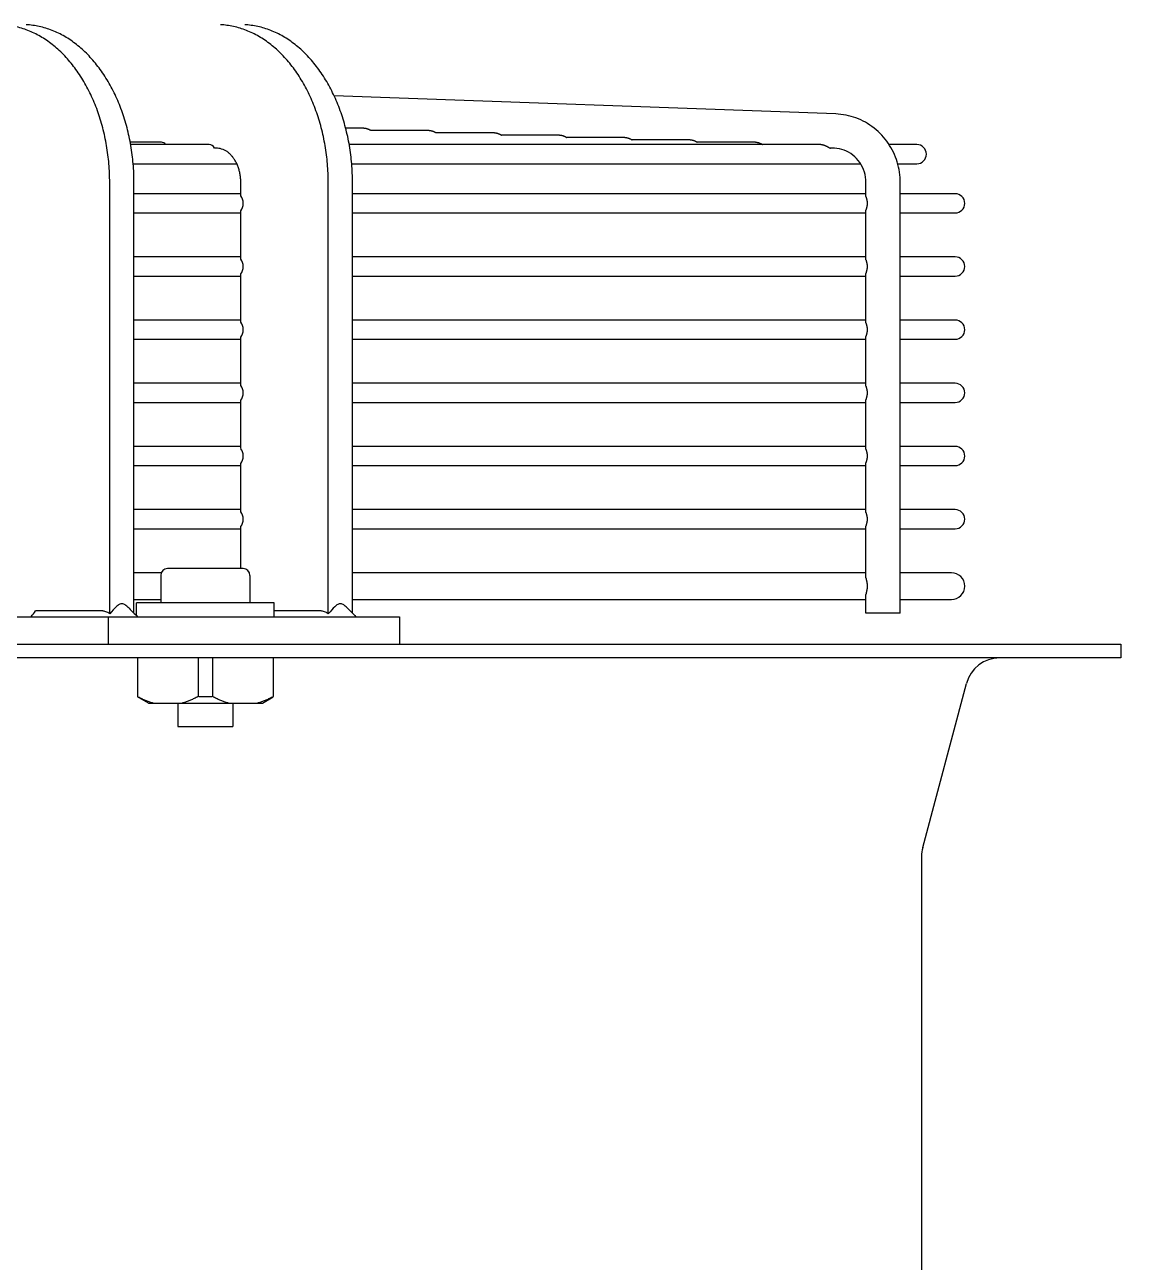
# Model space of a CAD drawing. Header units: millimetres. Extents: x 17891 to 32328, y 18593 to 29476.
# Drawn here: x 18339.24 to 18345.62, y 18980.6 to 18987.69 of the extents above; entities that cross this region are included whole.
import ezdxf

# ---------------------------------------------------------------- set-up
doc = ezdxf.new("R2010")
doc.units = ezdxf.units.MM
doc.header["$LTSCALE"] = 5
doc.layers.add('UNIT', color=6, linetype='Continuous')
doc.styles.add('SUBMITTAL', font='romans.shx', dxfattribs={"width": 0.75})
doc.dimstyles.new('SUBMITTAL', dxfattribs={"dimtxt": 0.09375, "dimasz": 0.09375, "dimexe": 0.03125, "dimexo": 0.0625, "dimgap": 0.0625, "dimtad": 0, "dimdec": 4, "dimzin": 4, "dimdsep": 46, "dimlunit": 4, "dimtxsty": 'SUBMITTAL', "dimcen": 0.09375, "dimclre": 6, "dimadec": 0, "dimazin": 0, "dimtfac": 1, "dimtdec": 0, "dimtofl": 0, "dimtmove": 0, "dimatfit": 3, "dimfxl": 0, "dimfrac": 2, "dimtolj": 1, "dimtzin": 4, "dimarcsym": 0})

msp = doc.modelspace()

# ---------------------------------------------------------------- linework, layer by layer
at = {"layer": 'UNIT'}
for p, q in [((18343.885, 18987.1791), (18341.0098, 18987.283)), ((18341.1799, 18987.0982), (18341.0757, 18987.0982)), ((18341.5541, 18987.0847), (18341.2207, 18987.0847)), ((18341.9283, 18987.0712), (18341.5949, 18987.0712)), ((18340.0193, 18987.0172), (18339.841, 18987.0172)), ((18340.2936, 18987.0037), (18339.8434, 18987.0037)), ((18343.7993, 18987.0037), (18341.0962, 18987.0037)), ((18342.3025, 18987.0577), (18341.9691, 18987.0577)), ((18342.6767, 18987.0442), (18342.3433, 18987.0442)), ((18343.0509, 18987.0307), (18342.7174, 18987.0307)), ((18343.4251, 18987.0172), (18343.0916, 18987.0172)), ((18344.3494, 18987.0037), (18344.1909, 18987.0037)), ((18340.3402, 18986.9824), (18340.3239, 18986.9832)), ((18343.8779, 18986.9824), (18343.8557, 18986.9832)), ((18339.8577, 18986.8935), (18340.452, 18986.8935)), ((18341.1105, 18986.8935), (18344.0277, 18986.8935)), ((18344.2404, 18986.8935), (18344.3494, 18986.8935)), ((18339.7231, 18984.3128), (18339.7231, 18986.7856)), ((18339.8623, 18984.3163), (18339.8623, 18986.7856)), ((18340.4748, 18986.7089), (18340.4748, 18986.7856)), ((18340.9759, 18984.3128), (18340.9759, 18986.7856)), ((18341.115, 18984.3163), (18341.115, 18986.7856)), ((18344.0583, 18986.7058), (18344.0583, 18986.7856)), ((18344.2551, 18984.3163), (18344.2551, 18986.7856)), ((18340.4748, 18986.7218), (18339.8623, 18986.7218)), ((18344.0583, 18986.7218), (18341.115, 18986.7218)), ((18344.5699, 18986.7218), (18344.2551, 18986.7218)), ((18339.8623, 18986.6115), (18340.4748, 18986.6115)), ((18340.4748, 18986.3467), (18340.4748, 18986.6244)), ((18341.115, 18986.6115), (18344.0583, 18986.6115)), ((18344.0583, 18986.3436), (18344.0583, 18986.6275)), ((18344.2551, 18986.6115), (18344.5699, 18986.6115)), ((18340.4748, 18986.3596), (18339.8623, 18986.3596)), ((18344.0583, 18986.3596), (18341.115, 18986.3596)), ((18344.5699, 18986.3596), (18344.2551, 18986.3596)), ((18339.8623, 18986.2493), (18340.4748, 18986.2493)), ((18340.4748, 18985.9845), (18340.4748, 18986.2622)), ((18341.115, 18986.2493), (18344.0583, 18986.2493)), ((18344.0583, 18985.9814), (18344.0583, 18986.2653)), ((18344.2551, 18986.2493), (18344.5699, 18986.2493)), ((18340.4748, 18985.9974), (18339.8623, 18985.9974)), ((18344.0583, 18985.9974), (18341.115, 18985.9974)), ((18344.5699, 18985.9974), (18344.2551, 18985.9974)), ((18339.8623, 18985.8871), (18340.4748, 18985.8871)), ((18340.4748, 18985.6223), (18340.4748, 18985.9)), ((18341.115, 18985.8871), (18344.0583, 18985.8871)), ((18344.0583, 18985.6192), (18344.0583, 18985.9031)), ((18344.2551, 18985.8871), (18344.5699, 18985.8871)), ((18340.4748, 18985.6352), (18339.8623, 18985.6352)), ((18344.0583, 18985.6352), (18341.115, 18985.6352)), ((18344.5699, 18985.6352), (18344.2551, 18985.6352)), ((18339.8623, 18985.5249), (18340.4748, 18985.5249)), ((18340.4748, 18985.2601), (18340.4748, 18985.5378)), ((18341.115, 18985.5249), (18344.0583, 18985.5249)), ((18344.0583, 18985.257), (18344.0583, 18985.5409)), ((18344.2551, 18985.5249), (18344.5699, 18985.5249)), ((18340.4748, 18985.2729), (18339.8623, 18985.2729)), ((18344.0583, 18985.2729), (18341.115, 18985.2729)), ((18344.5699, 18985.2729), (18344.2551, 18985.2729)), ((18339.8623, 18985.1627), (18340.4748, 18985.1627)), ((18340.4748, 18984.8978), (18340.4748, 18985.1756)), ((18341.115, 18985.1627), (18344.0583, 18985.1627)), ((18344.0583, 18984.8948), (18344.0583, 18985.1787)), ((18344.2551, 18985.1627), (18344.5699, 18985.1627)), ((18340.4748, 18984.9107), (18339.8623, 18984.9107)), ((18344.0583, 18984.9107), (18341.115, 18984.9107)), ((18344.5699, 18984.9107), (18344.2551, 18984.9107)), ((18339.8623, 18984.8005), (18340.4748, 18984.8005)), ((18340.4748, 18984.5722), (18340.4748, 18984.8134)), ((18341.115, 18984.8005), (18344.0583, 18984.8005)), ((18344.0583, 18984.5191), (18344.0583, 18984.8165)), ((18344.2551, 18984.8005), (18344.5699, 18984.8005)), ((18340.0187, 18984.5485), (18339.8623, 18984.5485)), ((18340.0154, 18984.5328), (18340.0154, 18984.3753)), ((18340.4879, 18984.5722), (18340.0548, 18984.5722)), ((18340.5273, 18984.5328), (18340.5273, 18984.3753)), ((18344.0583, 18984.5485), (18341.115, 18984.5485)), ((18344.5482, 18984.5485), (18344.2551, 18984.5485)), ((18339.8623, 18984.395), (18340.0154, 18984.395)), ((18340.6651, 18984.3753), (18339.8777, 18984.3753)), ((18339.8777, 18984.301), (18339.8777, 18984.3753)), ((18340.6651, 18984.2966), (18340.6651, 18984.3753)), ((18341.115, 18984.395), (18344.0583, 18984.395)), ((18344.0583, 18984.3163), (18344.0583, 18984.4245)), ((18344.2551, 18984.395), (18344.5482, 18984.395)), ((18339.6813, 18984.3294), (18339.297, 18984.3294)), ((18340.9341, 18984.3294), (18340.6651, 18984.3294)), ((18344.2551, 18984.3163), (18344.0583, 18984.3163)), ((18339.1578, 18984.2966), (18341.3849, 18984.2966)), ((18339.7146, 18984.2966), (18339.7146, 18984.1391)), ((18341.3849, 18984.2966), (18341.3849, 18984.1391)), ((18311.7786, 18984.1391), (18345.5187, 18984.1391)), ((18345.5187, 18984.1391), (18345.5187, 18984.0604)), ((18345.5187, 18984.0604), (18311.7786, 18984.0604)), ((18339.8816, 18984.0604), (18339.8816, 18983.8382)), ((18340.2296, 18984.0604), (18340.2296, 18983.8382)), ((18340.3131, 18984.0604), (18340.3131, 18983.8382)), ((18340.6611, 18984.0604), (18340.6611, 18983.8382)), ((18344.3836, 18982.9726), (18344.6347, 18983.9142)), ((18339.9446, 18983.8005), (18339.8816, 18983.8369)), ((18340.5981, 18983.8005), (18340.6611, 18983.8369)), ((18339.9446, 18983.8005), (18340.5981, 18983.8005)), ((18340.1139, 18983.8005), (18340.1139, 18983.6666)), ((18340.4288, 18983.8005), (18340.4288, 18983.6666)), ((18340.1139, 18983.6666), (18340.4288, 18983.6666)), ((18344.377, 18982.9219), (18344.377, 18980.1809))]:
    msp.add_line(p, q, dxfattribs=at)
for centre, radius, start, end in [((18344.3494, 18986.9486), 0.0551, 270, 90), ((18344.5699, 18986.6666), 0.0551, 270, 90), ((18344.5699, 18986.3044), 0.0551, 270, 90), ((18344.5699, 18985.9422), 0.0551, 270, 90), ((18344.5699, 18985.58), 0.0551, 270, 90), ((18344.5699, 18985.2178), 0.0551, 270, 90), ((18344.5699, 18984.8556), 0.0551, 270, 90), ((18340.0548, 18984.5328), 0.0394, 90, 180), ((18340.4879, 18984.5328), 0.0394, 0, 90), ((18344.5482, 18984.4718), 0.0768, 270, 90), ((18344.8249, 18983.8635), 0.1969, 90, 165.06858), ((18344.5738, 18982.9219), 0.1969, 165.06858, 180)]:
    msp.add_arc(centre, radius, start, end, dxfattribs=at)
for centre, major_axis, ratio, start_param, end_param in [((18340.0193, 18986.9621), (0, -0.0551), 0.708043, 2.426691, 3.1416), ((18340.2936, 18986.9486), (0, -0.0551), 0.707997, 2.250565, 3.1416), ((18340.4497, 18986.6666), (0, -0.0551), 0.707968, 1.570803, 2.443376), ((18340.4497, 18986.6666), (0, -0.0551), 0.707968, 0.698217, 1.570789), ((18340.4497, 18986.3044), (0, -0.0551), 0.707968, 1.570803, 2.443376), ((18340.4497, 18986.3044), (0, -0.0551), 0.707968, 0.698217, 1.570789), ((18340.4497, 18985.9422), (0, -0.0551), 0.707968, 1.570803, 2.443376), ((18340.4497, 18985.9422), (0, -0.0551), 0.707968, 0.698217, 1.570789), ((18340.4497, 18985.58), (0, -0.0551), 0.707968, 1.570803, 2.443376), ((18340.4497, 18985.58), (0, -0.0551), 0.707968, 0.698217, 1.570789), ((18340.4497, 18985.2178), (0, -0.0551), 0.707968, 1.570803, 2.443376), ((18340.4497, 18985.2178), (0, -0.0551), 0.707968, 0.698217, 1.570789), ((18340.4497, 18984.8556), (0, -0.0551), 0.707968, 1.570803, 2.443376), ((18340.4497, 18984.8556), (0, -0.0551), 0.707968, 0.698217, 1.570789), ((18338.3009, 18985.7052), (0, -1.969), 0.707107, 0.773616, 0.797181)]:
    msp.add_ellipse(centre, major_axis=major_axis, ratio=ratio, start_param=start_param, end_param=end_param, dxfattribs=at)
for points, knots in [([(18339.7231, 18986.7856), (18339.7231, 18986.8212), (18339.7216, 18986.8571), (18339.7186, 18986.8925), (18339.7157, 18986.9279), (18339.7112, 18986.9629), (18339.7053, 18986.9976), (18339.6994, 18987.0322), (18339.692, 18987.0666), (18339.6832, 18987.1001), (18339.6745, 18987.1335), (18339.6644, 18987.166), (18339.6529, 18987.1978), (18339.6414, 18987.2295), (18339.6285, 18987.2605), (18339.6145, 18987.2901), (18339.6004, 18987.3198), (18339.5852, 18987.348), (18339.5688, 18987.3751), (18339.5524, 18987.4022), (18339.5347, 18987.428), (18339.5162, 18987.4522), (18339.4976, 18987.4763), (18339.4782, 18987.4988), (18339.4577, 18987.5196), (18339.4373, 18987.5405), (18339.4158, 18987.5598), (18339.3938, 18987.5771), (18339.3717, 18987.5944), (18339.3491, 18987.6098), (18339.3258, 18987.6234), (18339.3024, 18987.6369), (18339.2784, 18987.6485), (18339.2541, 18987.6581), (18339.2298, 18987.6676), (18339.2053, 18987.6751), (18339.1803, 18987.6805), (18339.1554, 18987.686), (18339.1301, 18987.6894), (18339.1049, 18987.6906)], [0, 0, 0, 0, 0.076921, 0.076921, 0.076921, 0.153842, 0.153842, 0.153842, 0.230763, 0.230763, 0.230763, 0.307684, 0.307684, 0.307684, 0.384605, 0.384605, 0.384605, 0.461526, 0.461526, 0.461526, 0.538447, 0.538447, 0.538447, 0.615368, 0.615368, 0.615368, 0.692289, 0.692289, 0.692289, 0.76921, 0.76921, 0.76921, 0.846132, 0.846132, 0.846132, 0.923053, 0.923053, 0.923053, 1, 1, 1, 1]), ([(18339.8623, 18986.7856), (18339.8623, 18986.8212), (18339.8608, 18986.8571), (18339.8578, 18986.8925), (18339.8549, 18986.9279), (18339.8504, 18986.9629), (18339.8445, 18986.9976), (18339.8386, 18987.0322), (18339.8312, 18987.0666), (18339.8224, 18987.1001), (18339.8137, 18987.1335), (18339.8036, 18987.166), (18339.7921, 18987.1978), (18339.7806, 18987.2295), (18339.7677, 18987.2605), (18339.7537, 18987.2901), (18339.7396, 18987.3198), (18339.7244, 18987.348), (18339.708, 18987.3751), (18339.6916, 18987.4022), (18339.6739, 18987.428), (18339.6554, 18987.4522), (18339.6368, 18987.4763), (18339.6173, 18987.4988), (18339.5969, 18987.5196), (18339.5764, 18987.5405), (18339.555, 18987.5598), (18339.533, 18987.5771), (18339.5109, 18987.5944), (18339.4883, 18987.6098), (18339.465, 18987.6234), (18339.4416, 18987.6369), (18339.4176, 18987.6485), (18339.3933, 18987.6581), (18339.369, 18987.6676), (18339.3445, 18987.6751), (18339.3195, 18987.6805), (18339.2946, 18987.686), (18339.2693, 18987.6894), (18339.2441, 18987.6906)], [0, 0, 0, 0, 0.076921, 0.076921, 0.076921, 0.153842, 0.153842, 0.153842, 0.230763, 0.230763, 0.230763, 0.307684, 0.307684, 0.307684, 0.384605, 0.384605, 0.384605, 0.461526, 0.461526, 0.461526, 0.538447, 0.538447, 0.538447, 0.615368, 0.615368, 0.615368, 0.692289, 0.692289, 0.692289, 0.76921, 0.76921, 0.76921, 0.846132, 0.846132, 0.846132, 0.923053, 0.923053, 0.923053, 1, 1, 1, 1]), ([(18340.9759, 18986.7856), (18340.9759, 18986.8212), (18340.9743, 18986.8571), (18340.9714, 18986.8925), (18340.9684, 18986.9279), (18340.964, 18986.9629), (18340.9581, 18986.9976), (18340.9521, 18987.0322), (18340.9447, 18987.0666), (18340.936, 18987.1001), (18340.9272, 18987.1335), (18340.9171, 18987.166), (18340.9057, 18987.1978), (18340.8942, 18987.2295), (18340.8813, 18987.2605), (18340.8672, 18987.2901), (18340.8532, 18987.3198), (18340.838, 18987.348), (18340.8216, 18987.3751), (18340.8051, 18987.4022), (18340.7875, 18987.428), (18340.7689, 18987.4522), (18340.7504, 18987.4763), (18340.7309, 18987.4988), (18340.7105, 18987.5196), (18340.69, 18987.5405), (18340.6686, 18987.5598), (18340.6465, 18987.5771), (18340.6245, 18987.5944), (18340.6018, 18987.6098), (18340.5785, 18987.6234), (18340.5552, 18987.6369), (18340.5311, 18987.6485), (18340.5068, 18987.6581), (18340.4826, 18987.6676), (18340.458, 18987.6751), (18340.4331, 18987.6805), (18340.4081, 18987.686), (18340.3828, 18987.6894), (18340.3577, 18987.6906)], [0, 0, 0, 0, 0.076921, 0.076921, 0.076921, 0.153842, 0.153842, 0.153842, 0.230763, 0.230763, 0.230763, 0.307684, 0.307684, 0.307684, 0.384605, 0.384605, 0.384605, 0.461526, 0.461526, 0.461526, 0.538447, 0.538447, 0.538447, 0.615368, 0.615368, 0.615368, 0.692289, 0.692289, 0.692289, 0.76921, 0.76921, 0.76921, 0.846132, 0.846132, 0.846132, 0.923053, 0.923053, 0.923053, 1, 1, 1, 1]), ([(18341.115, 18986.7856), (18341.115, 18986.8212), (18341.1135, 18986.8571), (18341.1106, 18986.8925), (18341.1076, 18986.9279), (18341.1032, 18986.9629), (18341.0973, 18986.9976), (18341.0913, 18987.0322), (18341.0839, 18987.0666), (18341.0752, 18987.1001), (18341.0664, 18987.1335), (18341.0563, 18987.166), (18341.0449, 18987.1978), (18341.0334, 18987.2295), (18341.0205, 18987.2605), (18341.0064, 18987.2901), (18340.9924, 18987.3198), (18340.9772, 18987.348), (18340.9608, 18987.3751), (18340.9443, 18987.4022), (18340.9267, 18987.428), (18340.9081, 18987.4522), (18340.8895, 18987.4763), (18340.8701, 18987.4988), (18340.8496, 18987.5196), (18340.8292, 18987.5405), (18340.8078, 18987.5598), (18340.7857, 18987.5771), (18340.7637, 18987.5944), (18340.741, 18987.6098), (18340.7177, 18987.6234), (18340.6944, 18987.6369), (18340.6703, 18987.6485), (18340.646, 18987.6581), (18340.6217, 18987.6676), (18340.5972, 18987.6751), (18340.5723, 18987.6805), (18340.5473, 18987.686), (18340.522, 18987.6894), (18340.4969, 18987.6906)], [0, 0, 0, 0, 0.076921, 0.076921, 0.076921, 0.153842, 0.153842, 0.153842, 0.230763, 0.230763, 0.230763, 0.307684, 0.307684, 0.307684, 0.384605, 0.384605, 0.384605, 0.461526, 0.461526, 0.461526, 0.538447, 0.538447, 0.538447, 0.615368, 0.615368, 0.615368, 0.692289, 0.692289, 0.692289, 0.76921, 0.76921, 0.76921, 0.846132, 0.846132, 0.846132, 0.923053, 0.923053, 0.923053, 1, 1, 1, 1]), ([(18344.2551, 18986.7856), (18344.2551, 18986.8256), (18344.2491, 18986.8656), (18344.2257, 18986.9419), (18344.2083, 18986.9783), (18344.1634, 18987.0442), (18344.136, 18987.0737), (18344.0735, 18987.1228), (18344.0384, 18987.1424), (18343.964, 18987.1699), (18343.9246, 18987.1777), (18343.885, 18987.1791)], [1.570796, 1.570796, 1.570796, 1.570796, 1.877974, 1.877974, 2.185152, 2.185152, 2.49233, 2.49233, 2.799508, 2.799508, 3.106686, 3.106686, 3.106686, 3.106686]), ([(18341.1799, 18987.0982), (18341.1801, 18987.0982), (18341.1802, 18987.0982), (18341.1803, 18987.0982), (18341.1813, 18987.0982), (18341.1822, 18987.0981), (18341.1832, 18987.0981), (18341.1842, 18987.098), (18341.1852, 18987.0979), (18341.1862, 18987.0978), (18341.1872, 18987.0977), (18341.1882, 18987.0975), (18341.1892, 18987.0974), (18341.1902, 18987.0972), (18341.1912, 18987.097), (18341.1922, 18987.0968), (18341.1932, 18987.0966), (18341.1942, 18987.0963), (18341.1952, 18987.096), (18341.1962, 18987.0958), (18341.1972, 18987.0955), (18341.1982, 18987.0952), (18341.1992, 18987.0948), (18341.2002, 18987.0945), (18341.2012, 18987.0941), (18341.2022, 18987.0938), (18341.2032, 18987.0934), (18341.2042, 18987.093), (18341.2052, 18987.0926), (18341.2062, 18987.0922), (18341.2072, 18987.0917), (18341.2081, 18987.0913), (18341.2091, 18987.0908), (18341.2101, 18987.0904), (18341.2111, 18987.0899), (18341.212, 18987.0894), (18341.213, 18987.0889), (18341.214, 18987.0884), (18341.2149, 18987.0879), (18341.2158, 18987.0874), (18341.2168, 18987.0869), (18341.2177, 18987.0864), (18341.2186, 18987.0859), (18341.2193, 18987.0855), (18341.22, 18987.0851), (18341.2207, 18987.0847)], [0.484396, 0.484396, 0.484396, 0.484396, 0.4878049, 0.4878049, 0.4878049, 0.5121951, 0.5121951, 0.5121951, 0.5365854, 0.5365854, 0.5365854, 0.5609756, 0.5609756, 0.5609756, 0.5853659, 0.5853659, 0.5853659, 0.6097561, 0.6097561, 0.6097561, 0.6341463, 0.6341463, 0.6341463, 0.6585366, 0.6585366, 0.6585366, 0.6829268, 0.6829268, 0.6829268, 0.7073171, 0.7073171, 0.7073171, 0.7317073, 0.7317073, 0.7317073, 0.7560976, 0.7560976, 0.7560976, 0.7804878, 0.7804878, 0.7804878, 0.804878, 0.804878, 0.804878, 0.823802, 0.823802, 0.823802, 0.823802]), ([(18341.5541, 18987.0847), (18341.5542, 18987.0847), (18341.5544, 18987.0847), (18341.5545, 18987.0847), (18341.5555, 18987.0847), (18341.5564, 18987.0846), (18341.5574, 18987.0846), (18341.5584, 18987.0845), (18341.5594, 18987.0844), (18341.5604, 18987.0843), (18341.5614, 18987.0842), (18341.5624, 18987.084), (18341.5634, 18987.0839), (18341.5644, 18987.0837), (18341.5654, 18987.0835), (18341.5664, 18987.0833), (18341.5674, 18987.0831), (18341.5684, 18987.0828), (18341.5694, 18987.0825), (18341.5704, 18987.0823), (18341.5714, 18987.082), (18341.5724, 18987.0817), (18341.5734, 18987.0813), (18341.5744, 18987.081), (18341.5754, 18987.0806), (18341.5764, 18987.0803), (18341.5774, 18987.0799), (18341.5784, 18987.0795), (18341.5794, 18987.0791), (18341.5804, 18987.0787), (18341.5814, 18987.0782), (18341.5824, 18987.0778), (18341.5833, 18987.0773), (18341.5843, 18987.0768), (18341.5853, 18987.0764), (18341.5863, 18987.0759), (18341.5872, 18987.0754), (18341.5882, 18987.0749), (18341.5891, 18987.0744), (18341.5901, 18987.0739), (18341.591, 18987.0734), (18341.5919, 18987.0729), (18341.5928, 18987.0724), (18341.5935, 18987.072), (18341.5942, 18987.0716), (18341.5949, 18987.0712)], [0.48441, 0.48441, 0.48441, 0.48441, 0.4878049, 0.4878049, 0.4878049, 0.5121951, 0.5121951, 0.5121951, 0.5365854, 0.5365854, 0.5365854, 0.5609756, 0.5609756, 0.5609756, 0.5853659, 0.5853659, 0.5853659, 0.6097561, 0.6097561, 0.6097561, 0.6341463, 0.6341463, 0.6341463, 0.6585366, 0.6585366, 0.6585366, 0.6829268, 0.6829268, 0.6829268, 0.7073171, 0.7073171, 0.7073171, 0.7317073, 0.7317073, 0.7317073, 0.7560976, 0.7560976, 0.7560976, 0.7804878, 0.7804878, 0.7804878, 0.804878, 0.804878, 0.804878, 0.8234536, 0.8234536, 0.8234536, 0.8234536]), ([(18341.9283, 18987.0712), (18341.9284, 18987.0712), (18341.9286, 18987.0712), (18341.9287, 18987.0712), (18341.9297, 18987.0712), (18341.9306, 18987.0711), (18341.9316, 18987.0711), (18341.9326, 18987.071), (18341.9336, 18987.0709), (18341.9346, 18987.0708), (18341.9356, 18987.0707), (18341.9366, 18987.0706), (18341.9376, 18987.0704), (18341.9386, 18987.0702), (18341.9396, 18987.07), (18341.9406, 18987.0698), (18341.9416, 18987.0696), (18341.9426, 18987.0693), (18341.9436, 18987.069), (18341.9446, 18987.0688), (18341.9456, 18987.0685), (18341.9466, 18987.0682), (18341.9476, 18987.0678), (18341.9486, 18987.0675), (18341.9496, 18987.0671), (18341.9506, 18987.0668), (18341.9516, 18987.0664), (18341.9526, 18987.066), (18341.9536, 18987.0656), (18341.9546, 18987.0652), (18341.9556, 18987.0647), (18341.9566, 18987.0643), (18341.9576, 18987.0638), (18341.9585, 18987.0633), (18341.9595, 18987.0629), (18341.9605, 18987.0624), (18341.9614, 18987.0619), (18341.9624, 18987.0614), (18341.9633, 18987.0609), (18341.9643, 18987.0604), (18341.9652, 18987.0599), (18341.9661, 18987.0594), (18341.9671, 18987.0588), (18341.9677, 18987.0585), (18341.9684, 18987.0581), (18341.9691, 18987.0577)], [0.4844239, 0.4844239, 0.4844239, 0.4844239, 0.4878049, 0.4878049, 0.4878049, 0.5121951, 0.5121951, 0.5121951, 0.5365854, 0.5365854, 0.5365854, 0.5609756, 0.5609756, 0.5609756, 0.5853659, 0.5853659, 0.5853659, 0.6097561, 0.6097561, 0.6097561, 0.6341463, 0.6341463, 0.6341463, 0.6585366, 0.6585366, 0.6585366, 0.6829268, 0.6829268, 0.6829268, 0.7073171, 0.7073171, 0.7073171, 0.7317073, 0.7317073, 0.7317073, 0.7560976, 0.7560976, 0.7560976, 0.7804878, 0.7804878, 0.7804878, 0.804878, 0.804878, 0.804878, 0.823106, 0.823106, 0.823106, 0.823106]), ([(18342.3025, 18987.0577), (18342.3026, 18987.0577), (18342.3028, 18987.0577), (18342.3029, 18987.0577), (18342.3039, 18987.0577), (18342.3048, 18987.0576), (18342.3058, 18987.0576), (18342.3068, 18987.0575), (18342.3078, 18987.0574), (18342.3088, 18987.0573), (18342.3098, 18987.0572), (18342.3108, 18987.0571), (18342.3118, 18987.0569), (18342.3128, 18987.0567), (18342.3138, 18987.0565), (18342.3148, 18987.0563), (18342.3158, 18987.0561), (18342.3168, 18987.0558), (18342.3178, 18987.0556), (18342.3188, 18987.0553), (18342.3198, 18987.055), (18342.3208, 18987.0547), (18342.3218, 18987.0543), (18342.3228, 18987.054), (18342.3238, 18987.0536), (18342.3248, 18987.0533), (18342.3258, 18987.0529), (18342.3268, 18987.0525), (18342.3278, 18987.0521), (18342.3288, 18987.0516), (18342.3298, 18987.0512), (18342.3308, 18987.0508), (18342.3318, 18987.0503), (18342.3327, 18987.0498), (18342.3337, 18987.0494), (18342.3347, 18987.0489), (18342.3356, 18987.0484), (18342.3366, 18987.0479), (18342.3375, 18987.0474), (18342.3385, 18987.0469), (18342.3394, 18987.0464), (18342.3404, 18987.0458), (18342.3413, 18987.0453), (18342.3419, 18987.0449), (18342.3426, 18987.0446), (18342.3433, 18987.0442)], [0.4844379, 0.4844379, 0.4844379, 0.4844379, 0.4878049, 0.4878049, 0.4878049, 0.5121951, 0.5121951, 0.5121951, 0.5365854, 0.5365854, 0.5365854, 0.5609756, 0.5609756, 0.5609756, 0.5853659, 0.5853659, 0.5853659, 0.6097561, 0.6097561, 0.6097561, 0.6341463, 0.6341463, 0.6341463, 0.6585366, 0.6585366, 0.6585366, 0.6829268, 0.6829268, 0.6829268, 0.7073171, 0.7073171, 0.7073171, 0.7317073, 0.7317073, 0.7317073, 0.7560976, 0.7560976, 0.7560976, 0.7804878, 0.7804878, 0.7804878, 0.804878, 0.804878, 0.804878, 0.8227592, 0.8227592, 0.8227592, 0.8227592]), ([(18342.6767, 18987.0442), (18342.6768, 18987.0442), (18342.677, 18987.0442), (18342.6771, 18987.0442), (18342.678, 18987.0442), (18342.679, 18987.0442), (18342.68, 18987.0441), (18342.681, 18987.044), (18342.682, 18987.0439), (18342.683, 18987.0438), (18342.6839, 18987.0437), (18342.6849, 18987.0436), (18342.686, 18987.0434), (18342.687, 18987.0432), (18342.688, 18987.043), (18342.689, 18987.0428), (18342.69, 18987.0426), (18342.691, 18987.0423), (18342.692, 18987.0421), (18342.693, 18987.0418), (18342.694, 18987.0415), (18342.695, 18987.0412), (18342.696, 18987.0408), (18342.697, 18987.0405), (18342.698, 18987.0401), (18342.699, 18987.0398), (18342.7, 18987.0394), (18342.701, 18987.039), (18342.702, 18987.0386), (18342.703, 18987.0381), (18342.704, 18987.0377), (18342.705, 18987.0373), (18342.706, 18987.0368), (18342.707, 18987.0363), (18342.7079, 18987.0359), (18342.7089, 18987.0354), (18342.7099, 18987.0349), (18342.7108, 18987.0344), (18342.7118, 18987.0339), (18342.7127, 18987.0334), (18342.7136, 18987.0328), (18342.7146, 18987.0323), (18342.7155, 18987.0318), (18342.7161, 18987.0314), (18342.7168, 18987.0311), (18342.7174, 18987.0307)], [0.4844518, 0.4844518, 0.4844518, 0.4844518, 0.4878049, 0.4878049, 0.4878049, 0.5121951, 0.5121951, 0.5121951, 0.5365854, 0.5365854, 0.5365854, 0.5609756, 0.5609756, 0.5609756, 0.5853659, 0.5853659, 0.5853659, 0.6097561, 0.6097561, 0.6097561, 0.6341463, 0.6341463, 0.6341463, 0.6585366, 0.6585366, 0.6585366, 0.6829268, 0.6829268, 0.6829268, 0.7073171, 0.7073171, 0.7073171, 0.7317073, 0.7317073, 0.7317073, 0.7560976, 0.7560976, 0.7560976, 0.7804878, 0.7804878, 0.7804878, 0.804878, 0.804878, 0.804878, 0.8224133, 0.8224133, 0.8224133, 0.8224133]), ([(18343.0509, 18987.0307), (18343.051, 18987.0307), (18343.0511, 18987.0307), (18343.0513, 18987.0307), (18343.0522, 18987.0307), (18343.0532, 18987.0307), (18343.0542, 18987.0306), (18343.0552, 18987.0305), (18343.0562, 18987.0304), (18343.0572, 18987.0303), (18343.0581, 18987.0302), (18343.0591, 18987.0301), (18343.0601, 18987.0299), (18343.0612, 18987.0297), (18343.0622, 18987.0295), (18343.0632, 18987.0293), (18343.0642, 18987.0291), (18343.0652, 18987.0288), (18343.0662, 18987.0286), (18343.0672, 18987.0283), (18343.0682, 18987.028), (18343.0692, 18987.0277), (18343.0702, 18987.0273), (18343.0712, 18987.027), (18343.0722, 18987.0266), (18343.0732, 18987.0263), (18343.0742, 18987.0259), (18343.0752, 18987.0255), (18343.0762, 18987.0251), (18343.0772, 18987.0246), (18343.0782, 18987.0242), (18343.0792, 18987.0237), (18343.0802, 18987.0233), (18343.0812, 18987.0228), (18343.0821, 18987.0223), (18343.0831, 18987.0219), (18343.0841, 18987.0214), (18343.085, 18987.0209), (18343.086, 18987.0204), (18343.0869, 18987.0198), (18343.0879, 18987.0193), (18343.0888, 18987.0188), (18343.0897, 18987.0183), (18343.0904, 18987.0179), (18343.091, 18987.0176), (18343.0916, 18987.0172)], [0.4844658, 0.4844658, 0.4844658, 0.4844658, 0.4878049, 0.4878049, 0.4878049, 0.5121951, 0.5121951, 0.5121951, 0.5365854, 0.5365854, 0.5365854, 0.5609756, 0.5609756, 0.5609756, 0.5853659, 0.5853659, 0.5853659, 0.6097561, 0.6097561, 0.6097561, 0.6341463, 0.6341463, 0.6341463, 0.6585366, 0.6585366, 0.6585366, 0.6829268, 0.6829268, 0.6829268, 0.7073171, 0.7073171, 0.7073171, 0.7317073, 0.7317073, 0.7317073, 0.7560976, 0.7560976, 0.7560976, 0.7804878, 0.7804878, 0.7804878, 0.804878, 0.804878, 0.804878, 0.8220682, 0.8220682, 0.8220682, 0.8220682]), ([(18343.4251, 18987.0172), (18343.4252, 18987.0172), (18343.4253, 18987.0172), (18343.4255, 18987.0172), (18343.4264, 18987.0172), (18343.4274, 18987.0172), (18343.4284, 18987.0171), (18343.4294, 18987.017), (18343.4304, 18987.0169), (18343.4313, 18987.0168), (18343.4323, 18987.0167), (18343.4333, 18987.0166), (18343.4343, 18987.0164), (18343.4354, 18987.0162), (18343.4364, 18987.016), (18343.4374, 18987.0158), (18343.4384, 18987.0156), (18343.4394, 18987.0153), (18343.4404, 18987.0151), (18343.4414, 18987.0148), (18343.4424, 18987.0145), (18343.4434, 18987.0142), (18343.4444, 18987.0138), (18343.4454, 18987.0135), (18343.4465, 18987.0131), (18343.4475, 18987.0128), (18343.4485, 18987.0124), (18343.4495, 18987.012), (18343.4505, 18987.0116), (18343.4514, 18987.0111), (18343.4524, 18987.0107), (18343.4534, 18987.0102), (18343.4544, 18987.0098), (18343.4554, 18987.0093), (18343.4564, 18987.0088), (18343.4573, 18987.0083), (18343.4583, 18987.0078), (18343.4592, 18987.0073), (18343.4602, 18987.0068), (18343.4611, 18987.0063), (18343.4621, 18987.0058), (18343.463, 18987.0053), (18343.4639, 18987.0048), (18343.4646, 18987.0044), (18343.4652, 18987.0041), (18343.4658, 18987.0037)], [0.4844797, 0.4844797, 0.4844797, 0.4844797, 0.4878049, 0.4878049, 0.4878049, 0.5121951, 0.5121951, 0.5121951, 0.5365854, 0.5365854, 0.5365854, 0.5609756, 0.5609756, 0.5609756, 0.5853659, 0.5853659, 0.5853659, 0.6097561, 0.6097561, 0.6097561, 0.6341463, 0.6341463, 0.6341463, 0.6585366, 0.6585366, 0.6585366, 0.6829268, 0.6829268, 0.6829268, 0.7073171, 0.7073171, 0.7073171, 0.7317073, 0.7317073, 0.7317073, 0.7560976, 0.7560976, 0.7560976, 0.7804878, 0.7804878, 0.7804878, 0.804878, 0.804878, 0.804878, 0.8217241, 0.8217241, 0.8217241, 0.8217241]), ([(18343.7993, 18987.0037), (18343.7994, 18987.0037), (18343.7995, 18987.0037), (18343.7997, 18987.0037), (18343.8006, 18987.0037), (18343.8016, 18987.0037), (18343.8026, 18987.0036), (18343.8036, 18987.0035), (18343.8045, 18987.0034), (18343.8055, 18987.0033), (18343.8065, 18987.0032), (18343.8075, 18987.0031), (18343.8085, 18987.0029), (18343.8096, 18987.0027), (18343.8106, 18987.0025), (18343.8116, 18987.0023), (18343.8126, 18987.0021), (18343.8136, 18987.0018), (18343.8146, 18987.0016), (18343.8156, 18987.0013), (18343.8166, 18987.001), (18343.8176, 18987.0007), (18343.8186, 18987.0003), (18343.8197, 18987), (18343.8207, 18986.9996), (18343.8217, 18986.9993), (18343.8227, 18986.9989), (18343.8237, 18986.9985), (18343.8247, 18986.9981), (18343.8257, 18986.9976), (18343.8266, 18986.9972), (18343.8276, 18986.9967), (18343.8286, 18986.9963), (18343.8296, 18986.9958), (18343.8306, 18986.9953), (18343.8315, 18986.9948), (18343.8325, 18986.9943), (18343.8335, 18986.9938), (18343.8344, 18986.9933), (18343.8353, 18986.9928), (18343.8363, 18986.9923), (18343.8372, 18986.9918), (18343.8381, 18986.9913), (18343.8391, 18986.9907), (18343.84, 18986.9902), (18343.8408, 18986.9897), (18343.8417, 18986.9892), (18343.8426, 18986.9887), (18343.8435, 18986.9882), (18343.8443, 18986.9877), (18343.8452, 18986.9873), (18343.846, 18986.9868), (18343.8468, 18986.9864), (18343.8476, 18986.986), (18343.8483, 18986.9856), (18343.8491, 18986.9852), (18343.8498, 18986.9849), (18343.8505, 18986.9846), (18343.8512, 18986.9843), (18343.8519, 18986.984), (18343.8525, 18986.9838), (18343.8532, 18986.9836), (18343.8538, 18986.9834), (18343.8543, 18986.9833), (18343.8546, 18986.9833), (18343.8549, 18986.9832), (18343.8551, 18986.9832), (18343.8553, 18986.9832), (18343.8555, 18986.9832), (18343.8557, 18986.9832)], [0.4844942, 0.4844942, 0.4844942, 0.4844942, 0.4878049, 0.4878049, 0.4878049, 0.5121951, 0.5121951, 0.5121951, 0.5365854, 0.5365854, 0.5365854, 0.5609756, 0.5609756, 0.5609756, 0.5853659, 0.5853659, 0.5853659, 0.6097561, 0.6097561, 0.6097561, 0.6341463, 0.6341463, 0.6341463, 0.6585366, 0.6585366, 0.6585366, 0.6829268, 0.6829268, 0.6829268, 0.7073171, 0.7073171, 0.7073171, 0.7317073, 0.7317073, 0.7317073, 0.7560976, 0.7560976, 0.7560976, 0.7804878, 0.7804878, 0.7804878, 0.804878, 0.804878, 0.804878, 0.8292683, 0.8292683, 0.8292683, 0.8536585, 0.8536585, 0.8536585, 0.8780488, 0.8780488, 0.8780488, 0.902439, 0.902439, 0.902439, 0.9268293, 0.9268293, 0.9268293, 0.9512195, 0.9512195, 0.9512195, 0.9756098, 0.9756098, 0.9756098, 0.9878049, 0.9878049, 0.9878049, 0.9959867, 0.9959867, 0.9959867, 0.9959867]), ([(18340.4748, 18986.7856), (18340.4748, 18986.7934), (18340.4744, 18986.8011), (18340.4738, 18986.8088), (18340.4731, 18986.8165), (18340.4722, 18986.8242), (18340.4709, 18986.8317), (18340.4696, 18986.8392), (18340.468, 18986.8466), (18340.4661, 18986.8539), (18340.4642, 18986.8612), (18340.462, 18986.8683), (18340.4595, 18986.8752), (18340.457, 18986.8821), (18340.4542, 18986.8888), (18340.4512, 18986.8952), (18340.4481, 18986.9016), (18340.4448, 18986.9078), (18340.4412, 18986.9137), (18340.4376, 18986.9196), (18340.4338, 18986.9252), (18340.4298, 18986.9304), (18340.4258, 18986.9357), (18340.4215, 18986.9406), (18340.417, 18986.9452), (18340.4126, 18986.9497), (18340.408, 18986.9539), (18340.4032, 18986.9576), (18340.3984, 18986.9614), (18340.3934, 18986.9648), (18340.3883, 18986.9677), (18340.3832, 18986.9707), (18340.378, 18986.9732), (18340.3727, 18986.9753), (18340.3675, 18986.9773), (18340.3621, 18986.979), (18340.3566, 18986.9802), (18340.3512, 18986.9814), (18340.3458, 18986.9821), (18340.3402, 18986.9824)], [0, 0, 0, 0, 0.076921, 0.076921, 0.076921, 0.153842, 0.153842, 0.153842, 0.230763, 0.230763, 0.230763, 0.307684, 0.307684, 0.307684, 0.384605, 0.384605, 0.384605, 0.461526, 0.461526, 0.461526, 0.538447, 0.538447, 0.538447, 0.615368, 0.615368, 0.615368, 0.692289, 0.692289, 0.692289, 0.76921, 0.76921, 0.76921, 0.846131, 0.846131, 0.846131, 0.923052, 0.923052, 0.923052, 1, 1, 1, 1]), ([(18344.0583, 18986.7856), (18344.0583, 18986.8061), (18344.0552, 18986.8266), (18344.0433, 18986.8655), (18344.0344, 18986.8839), (18344.012, 18986.9169), (18343.9984, 18986.9314), (18343.9678, 18986.9554), (18343.9509, 18986.9649), (18343.9153, 18986.978), (18343.8966, 18986.9817), (18343.8779, 18986.9824)], [1.570796, 1.570796, 1.570796, 1.570796, 1.877974, 1.877974, 2.185152, 2.185152, 2.49233, 2.49233, 2.799508, 2.799508, 3.106686, 3.106686, 3.106686, 3.106686]), ([(18344.0583, 18986.7058), (18344.0583, 18986.7057), (18344.0583, 18986.7053), (18344.0584, 18986.7043), (18344.0587, 18986.7027), (18344.0592, 18986.7009), (18344.0597, 18986.6989), (18344.0604, 18986.6968), (18344.0611, 18986.6945), (18344.0617, 18986.6921), (18344.0624, 18986.6895), (18344.063, 18986.6869), (18344.0636, 18986.6842), (18344.0641, 18986.6814), (18344.0645, 18986.6785), (18344.0648, 18986.6756), (18344.0651, 18986.6726), (18344.0652, 18986.6697), (18344.0653, 18986.6677), (18344.0653, 18986.6666)], [0.2324363, 0.2324363, 0.2324363, 0.2324363, 0.2380952, 0.2857143, 0.3333333, 0.3809524, 0.4285714, 0.4761905, 0.5238095, 0.5714286, 0.6190476, 0.6666667, 0.7142857, 0.7619048, 0.8095238, 0.8571429, 0.9047619, 0.952381, 1, 1, 1, 1]), ([(18344.0653, 18986.6666), (18344.0653, 18986.6656), (18344.0652, 18986.6636), (18344.0651, 18986.6607), (18344.0648, 18986.6577), (18344.0645, 18986.6548), (18344.0641, 18986.6519), (18344.0636, 18986.6491), (18344.063, 18986.6464), (18344.0624, 18986.6438), (18344.0617, 18986.6412), (18344.0611, 18986.6388), (18344.0604, 18986.6365), (18344.0597, 18986.6344), (18344.0592, 18986.6324), (18344.0587, 18986.6306), (18344.0584, 18986.629), (18344.0583, 18986.628), (18344.0583, 18986.6276), (18344.0583, 18986.6275)], [0, 0, 0, 0, 0.047619, 0.0952381, 0.1428571, 0.1904762, 0.2380952, 0.2857143, 0.3333333, 0.3809524, 0.4285714, 0.4761905, 0.5238095, 0.5714286, 0.6190476, 0.6666667, 0.7142857, 0.7619048, 0.7675549, 0.7675549, 0.7675549, 0.7675549]), ([(18344.0583, 18986.3436), (18344.0583, 18986.3435), (18344.0583, 18986.3431), (18344.0584, 18986.3421), (18344.0587, 18986.3405), (18344.0592, 18986.3387), (18344.0597, 18986.3367), (18344.0604, 18986.3346), (18344.0611, 18986.3323), (18344.0617, 18986.3299), (18344.0624, 18986.3273), (18344.063, 18986.3247), (18344.0636, 18986.322), (18344.0641, 18986.3192), (18344.0645, 18986.3163), (18344.0648, 18986.3134), (18344.0651, 18986.3104), (18344.0652, 18986.3074), (18344.0653, 18986.3054), (18344.0653, 18986.3044)], [0.2324363, 0.2324363, 0.2324363, 0.2324363, 0.2380952, 0.2857143, 0.3333333, 0.3809524, 0.4285714, 0.4761905, 0.5238095, 0.5714286, 0.6190476, 0.6666667, 0.7142857, 0.7619048, 0.8095238, 0.8571429, 0.9047619, 0.952381, 1, 1, 1, 1]), ([(18344.0653, 18986.3044), (18344.0653, 18986.3034), (18344.0652, 18986.3014), (18344.0651, 18986.2985), (18344.0648, 18986.2955), (18344.0645, 18986.2926), (18344.0641, 18986.2897), (18344.0636, 18986.2869), (18344.063, 18986.2842), (18344.0624, 18986.2816), (18344.0617, 18986.279), (18344.0611, 18986.2766), (18344.0604, 18986.2743), (18344.0597, 18986.2722), (18344.0592, 18986.2702), (18344.0587, 18986.2684), (18344.0584, 18986.2668), (18344.0583, 18986.2658), (18344.0583, 18986.2654), (18344.0583, 18986.2653)], [0, 0, 0, 0, 0.047619, 0.0952381, 0.1428571, 0.1904762, 0.2380952, 0.2857143, 0.3333333, 0.3809524, 0.4285714, 0.4761905, 0.5238095, 0.5714286, 0.6190476, 0.6666667, 0.7142857, 0.7619048, 0.7675549, 0.7675549, 0.7675549, 0.7675549]), ([(18344.0583, 18985.9814), (18344.0583, 18985.9813), (18344.0583, 18985.9809), (18344.0584, 18985.9799), (18344.0587, 18985.9783), (18344.0592, 18985.9765), (18344.0597, 18985.9745), (18344.0604, 18985.9724), (18344.0611, 18985.9701), (18344.0617, 18985.9677), (18344.0624, 18985.9651), (18344.063, 18985.9625), (18344.0636, 18985.9598), (18344.0641, 18985.957), (18344.0645, 18985.9541), (18344.0648, 18985.9512), (18344.0651, 18985.9482), (18344.0652, 18985.9452), (18344.0653, 18985.9432), (18344.0653, 18985.9422)], [0.2324363, 0.2324363, 0.2324363, 0.2324363, 0.2380952, 0.2857143, 0.3333333, 0.3809524, 0.4285714, 0.4761905, 0.5238095, 0.5714286, 0.6190476, 0.6666667, 0.7142857, 0.7619048, 0.8095238, 0.8571429, 0.9047619, 0.952381, 1, 1, 1, 1]), ([(18344.0653, 18985.9422), (18344.0653, 18985.9412), (18344.0652, 18985.9392), (18344.0651, 18985.9362), (18344.0648, 18985.9333), (18344.0645, 18985.9304), (18344.0641, 18985.9275), (18344.0636, 18985.9247), (18344.063, 18985.922), (18344.0624, 18985.9193), (18344.0617, 18985.9168), (18344.0611, 18985.9144), (18344.0604, 18985.9121), (18344.0597, 18985.91), (18344.0592, 18985.908), (18344.0587, 18985.9062), (18344.0584, 18985.9046), (18344.0583, 18985.9036), (18344.0583, 18985.9031), (18344.0583, 18985.9031)], [0, 0, 0, 0, 0.047619, 0.0952381, 0.1428571, 0.1904762, 0.2380952, 0.2857143, 0.3333333, 0.3809524, 0.4285714, 0.4761905, 0.5238095, 0.5714286, 0.6190476, 0.6666667, 0.7142857, 0.7619048, 0.7675549, 0.7675549, 0.7675549, 0.7675549]), ([(18344.0583, 18985.6192), (18344.0583, 18985.6191), (18344.0583, 18985.6187), (18344.0584, 18985.6177), (18344.0587, 18985.6161), (18344.0592, 18985.6143), (18344.0597, 18985.6123), (18344.0604, 18985.6102), (18344.0611, 18985.6079), (18344.0617, 18985.6055), (18344.0624, 18985.6029), (18344.063, 18985.6003), (18344.0636, 18985.5976), (18344.0641, 18985.5948), (18344.0645, 18985.5919), (18344.0648, 18985.589), (18344.0651, 18985.586), (18344.0652, 18985.583), (18344.0653, 18985.581), (18344.0653, 18985.58)], [0.2324363, 0.2324363, 0.2324363, 0.2324363, 0.2380952, 0.2857143, 0.3333333, 0.3809524, 0.4285714, 0.4761905, 0.5238095, 0.5714286, 0.6190476, 0.6666667, 0.7142857, 0.7619048, 0.8095238, 0.8571429, 0.9047619, 0.952381, 1, 1, 1, 1]), ([(18344.0653, 18985.58), (18344.0653, 18985.579), (18344.0652, 18985.577), (18344.0651, 18985.574), (18344.0648, 18985.5711), (18344.0645, 18985.5682), (18344.0641, 18985.5653), (18344.0636, 18985.5625), (18344.063, 18985.5598), (18344.0624, 18985.5571), (18344.0617, 18985.5546), (18344.0611, 18985.5522), (18344.0604, 18985.5499), (18344.0597, 18985.5478), (18344.0592, 18985.5458), (18344.0587, 18985.544), (18344.0584, 18985.5424), (18344.0583, 18985.5414), (18344.0583, 18985.5409), (18344.0583, 18985.5409)], [0, 0, 0, 0, 0.047619, 0.0952381, 0.1428571, 0.1904762, 0.2380952, 0.2857143, 0.3333333, 0.3809524, 0.4285714, 0.4761905, 0.5238095, 0.5714286, 0.6190476, 0.6666667, 0.7142857, 0.7619048, 0.7675549, 0.7675549, 0.7675549, 0.7675549]), ([(18344.0583, 18985.257), (18344.0583, 18985.2569), (18344.0583, 18985.2565), (18344.0584, 18985.2555), (18344.0587, 18985.2539), (18344.0592, 18985.2521), (18344.0597, 18985.2501), (18344.0604, 18985.2479), (18344.0611, 18985.2457), (18344.0617, 18985.2433), (18344.0624, 18985.2407), (18344.063, 18985.2381), (18344.0636, 18985.2354), (18344.0641, 18985.2326), (18344.0645, 18985.2297), (18344.0648, 18985.2268), (18344.0651, 18985.2238), (18344.0652, 18985.2208), (18344.0653, 18985.2188), (18344.0653, 18985.2178)], [0.2324363, 0.2324363, 0.2324363, 0.2324363, 0.2380952, 0.2857143, 0.3333333, 0.3809524, 0.4285714, 0.4761905, 0.5238095, 0.5714286, 0.6190476, 0.6666667, 0.7142857, 0.7619048, 0.8095238, 0.8571429, 0.9047619, 0.952381, 1, 1, 1, 1]), ([(18344.0653, 18985.2178), (18344.0653, 18985.2168), (18344.0652, 18985.2148), (18344.0651, 18985.2118), (18344.0648, 18985.2089), (18344.0645, 18985.206), (18344.0641, 18985.2031), (18344.0636, 18985.2003), (18344.063, 18985.1976), (18344.0624, 18985.1949), (18344.0617, 18985.1924), (18344.0611, 18985.19), (18344.0604, 18985.1877), (18344.0597, 18985.1856), (18344.0592, 18985.1836), (18344.0587, 18985.1818), (18344.0584, 18985.1802), (18344.0583, 18985.1792), (18344.0583, 18985.1787), (18344.0583, 18985.1787)], [0, 0, 0, 0, 0.047619, 0.0952381, 0.1428571, 0.1904762, 0.2380952, 0.2857143, 0.3333333, 0.3809524, 0.4285714, 0.4761905, 0.5238095, 0.5714286, 0.6190476, 0.6666667, 0.7142857, 0.7619048, 0.7675549, 0.7675549, 0.7675549, 0.7675549]), ([(18344.0583, 18984.8948), (18344.0583, 18984.8947), (18344.0583, 18984.8942), (18344.0584, 18984.8933), (18344.0587, 18984.8917), (18344.0592, 18984.8899), (18344.0597, 18984.8879), (18344.0604, 18984.8857), (18344.0611, 18984.8835), (18344.0617, 18984.881), (18344.0624, 18984.8785), (18344.063, 18984.8759), (18344.0636, 18984.8732), (18344.0641, 18984.8704), (18344.0645, 18984.8675), (18344.0648, 18984.8646), (18344.0651, 18984.8616), (18344.0652, 18984.8586), (18344.0653, 18984.8566), (18344.0653, 18984.8556)], [0.2324363, 0.2324363, 0.2324363, 0.2324363, 0.2380952, 0.2857143, 0.3333333, 0.3809524, 0.4285714, 0.4761905, 0.5238095, 0.5714286, 0.6190476, 0.6666667, 0.7142857, 0.7619048, 0.8095238, 0.8571429, 0.9047619, 0.952381, 1, 1, 1, 1]), ([(18344.0653, 18984.8556), (18344.0653, 18984.8546), (18344.0652, 18984.8526), (18344.0651, 18984.8496), (18344.0648, 18984.8467), (18344.0645, 18984.8438), (18344.0641, 18984.8409), (18344.0636, 18984.8381), (18344.063, 18984.8354), (18344.0624, 18984.8327), (18344.0617, 18984.8302), (18344.0611, 18984.8278), (18344.0604, 18984.8255), (18344.0597, 18984.8234), (18344.0592, 18984.8214), (18344.0587, 18984.8196), (18344.0584, 18984.818), (18344.0583, 18984.817), (18344.0583, 18984.8165), (18344.0583, 18984.8165)], [0, 0, 0, 0, 0.047619, 0.0952381, 0.1428571, 0.1904762, 0.2380952, 0.2857143, 0.3333333, 0.3809524, 0.4285714, 0.4761905, 0.5238095, 0.5714286, 0.6190476, 0.6666667, 0.7142857, 0.7619048, 0.7675549, 0.7675549, 0.7675549, 0.7675549]), ([(18344.0583, 18984.5191), (18344.0583, 18984.5187), (18344.0583, 18984.5178), (18344.0585, 18984.5162), (18344.0589, 18984.5142), (18344.0594, 18984.5119), (18344.06, 18984.5095), (18344.0606, 18984.5068), (18344.0613, 18984.5039), (18344.062, 18984.5008), (18344.0627, 18984.4976), (18344.0633, 18984.4942), (18344.0639, 18984.4907), (18344.0644, 18984.4871), (18344.0648, 18984.4833), (18344.0651, 18984.4795), (18344.0652, 18984.4757), (18344.0653, 18984.4731), (18344.0653, 18984.4718)], [0.25279, 0.25279, 0.25279, 0.25279, 0.2857143, 0.3333333, 0.3809524, 0.4285714, 0.4761905, 0.5238095, 0.5714286, 0.6190476, 0.6666667, 0.7142857, 0.7619048, 0.8095238, 0.8571429, 0.9047619, 0.952381, 1, 1, 1, 1]), ([(18344.0653, 18984.4718), (18344.0653, 18984.4705), (18344.0652, 18984.4679), (18344.0651, 18984.464), (18344.0648, 18984.4602), (18344.0644, 18984.4565), (18344.0639, 18984.4528), (18344.0633, 18984.4493), (18344.0627, 18984.4459), (18344.062, 18984.4427), (18344.0613, 18984.4396), (18344.0606, 18984.4368), (18344.06, 18984.4341), (18344.0594, 18984.4316), (18344.0589, 18984.4293), (18344.0585, 18984.4273), (18344.0583, 18984.4257), (18344.0583, 18984.4248), (18344.0583, 18984.4245)], [0, 0, 0, 0, 0.047619, 0.0952381, 0.1428571, 0.1904762, 0.2380952, 0.2857143, 0.3333333, 0.3809524, 0.4285714, 0.4761905, 0.5238095, 0.5714286, 0.6190476, 0.6666667, 0.7142857, 0.7472016, 0.7472016, 0.7472016, 0.7472016]), ([(18339.7231, 18984.3128), (18339.7162, 18984.3179), (18339.7088, 18984.3224), (18339.6977, 18984.3267), (18339.6942, 18984.3278), (18339.689, 18984.3288), (18339.6874, 18984.329), (18339.6843, 18984.3293), (18339.6828, 18984.3294), (18339.6813, 18984.3294)], [-0.157362, -0.157362, -0.157362, -0.157362, -0.0724254, -0.0724254, -0.0336278, -0.0336278, -0.0157905, -0.0157905, 0, 0, 0, 0]), ([(18339.8345, 18984.3448), (18339.8312, 18984.3482), (18339.8282, 18984.3512), (18339.8192, 18984.3594), (18339.8136, 18984.3638), (18339.8052, 18984.3682), (18339.8023, 18984.3694), (18339.7971, 18984.3706), (18339.7949, 18984.3709), (18339.7905, 18984.3709), (18339.7883, 18984.3706), (18339.7831, 18984.3694), (18339.7802, 18984.3682), (18339.7718, 18984.3638), (18339.7662, 18984.3594), (18339.7497, 18984.3443), (18339.7377, 18984.3305), (18339.7231, 18984.3128)], [-0.7051285, -0.7051285, -0.7051285, -0.7051285, -0.6469728, -0.6469728, -0.5301949, -0.5301949, -0.4705503, -0.4705503, -0.4267696, -0.4267696, -0.3829888, -0.3829888, -0.3233442, -0.3233442, -0.2065661, -0.2065661, -0.0000011, -0.0000011, -0.0000011, -0.0000011]), ([(18340.9759, 18984.3128), (18340.9689, 18984.3179), (18340.9615, 18984.3224), (18340.9505, 18984.3267), (18340.947, 18984.3278), (18340.9418, 18984.3288), (18340.9401, 18984.329), (18340.937, 18984.3293), (18340.9356, 18984.3294), (18340.9341, 18984.3294)], [-0.1573619, -0.1573619, -0.1573619, -0.1573619, -0.0724304, -0.0724304, -0.0336296, -0.0336296, -0.0157913, -0.0157913, 0, 0, 0, 0]), ([(18341.0872, 18984.3448), (18341.084, 18984.3482), (18341.0809, 18984.3512), (18341.072, 18984.3594), (18341.0663, 18984.3638), (18341.0579, 18984.3682), (18341.055, 18984.3694), (18341.0499, 18984.3706), (18341.0477, 18984.3709), (18341.0432, 18984.3709), (18341.041, 18984.3706), (18341.0359, 18984.3694), (18341.033, 18984.3682), (18341.0246, 18984.3638), (18341.0189, 18984.3594), (18341.0024, 18984.3443), (18340.9904, 18984.3305), (18340.9759, 18984.3128)], [-0.7051285, -0.7051285, -0.7051285, -0.7051285, -0.6469732, -0.6469732, -0.530195, -0.530195, -0.4705504, -0.4705504, -0.4267697, -0.4267697, -0.3829889, -0.3829889, -0.3233444, -0.3233444, -0.2065664, -0.2065664, -0.0000011, -0.0000011, -0.0000011, -0.0000011]), ([(18339.8816, 18983.8382), (18339.8816, 18983.8379), (18339.8816, 18983.8374), (18339.8816, 18983.837), (18339.8816, 18983.8369), (18339.8816, 18983.8369)], [0, 0, 0, 0, 0.1666667, 0.3333333, 0.5, 0.5, 0.5, 0.5])]:
    msp.add_open_spline(points, degree=3, knots=knots, dxfattribs=at)
for points in [[(18339.8345, 18984.3448), (18339.8501, 18984.3285), (18339.866, 18984.3124), (18339.8822, 18984.2966)], [(18341.0872, 18984.3448), (18341.1028, 18984.3285), (18341.1187, 18984.3124), (18341.1349, 18984.2966)], [(18339.9729, 18983.8005), (18339.9697, 18983.8015), (18339.9632, 18983.8034), (18339.9535, 18983.8067), (18339.9437, 18983.8103), (18339.9338, 18983.8141), (18339.9238, 18983.8182), (18339.9136, 18983.8227), (18339.9032, 18983.8275), (18339.8926, 18983.8326), (18339.8853, 18983.8363), (18339.8816, 18983.8382)], [(18340.2296, 18983.8382), (18340.2259, 18983.8362), (18340.2185, 18983.8325), (18340.2077, 18983.8274), (18340.1973, 18983.8226), (18340.1871, 18983.8181), (18340.1771, 18983.814), (18340.1673, 18983.8102), (18340.1575, 18983.8066), (18340.1479, 18983.8034), (18340.1415, 18983.8014), (18340.1383, 18983.8005)], [(18340.3131, 18983.8382), (18340.3085, 18983.8379), (18340.2992, 18983.8374), (18340.2853, 18983.837), (18340.2714, 18983.8368), (18340.2574, 18983.837), (18340.2435, 18983.8374), (18340.2342, 18983.8379), (18340.2296, 18983.8382)], [(18340.4044, 18983.8005), (18340.4012, 18983.8015), (18340.3947, 18983.8034), (18340.385, 18983.8067), (18340.3752, 18983.8103), (18340.3653, 18983.8141), (18340.3553, 18983.8182), (18340.3451, 18983.8227), (18340.3347, 18983.8275), (18340.3241, 18983.8326), (18340.3168, 18983.8363), (18340.3131, 18983.8382)], [(18340.6611, 18983.8382), (18340.6574, 18983.8362), (18340.65, 18983.8325), (18340.6392, 18983.8274), (18340.6288, 18983.8226), (18340.6186, 18983.8181), (18340.6086, 18983.814), (18340.5988, 18983.8102), (18340.589, 18983.8066), (18340.5794, 18983.8034), (18340.573, 18983.8014), (18340.5698, 18983.8005)]]:
    msp.add_open_spline(points, degree=3, dxfattribs=at)

# ---------------------------------------------------------------- leaders
msp.add_leader([(18445.5453, 18980.8702), (18434.2138, 18999.1166), (18220.0241, 18999.1166)], dimstyle='SUBMITTAL', override={"dimscale": 36, "dimarcsym": 1}, dxfattribs=at)

doc.saveas('drawing.dxf')
